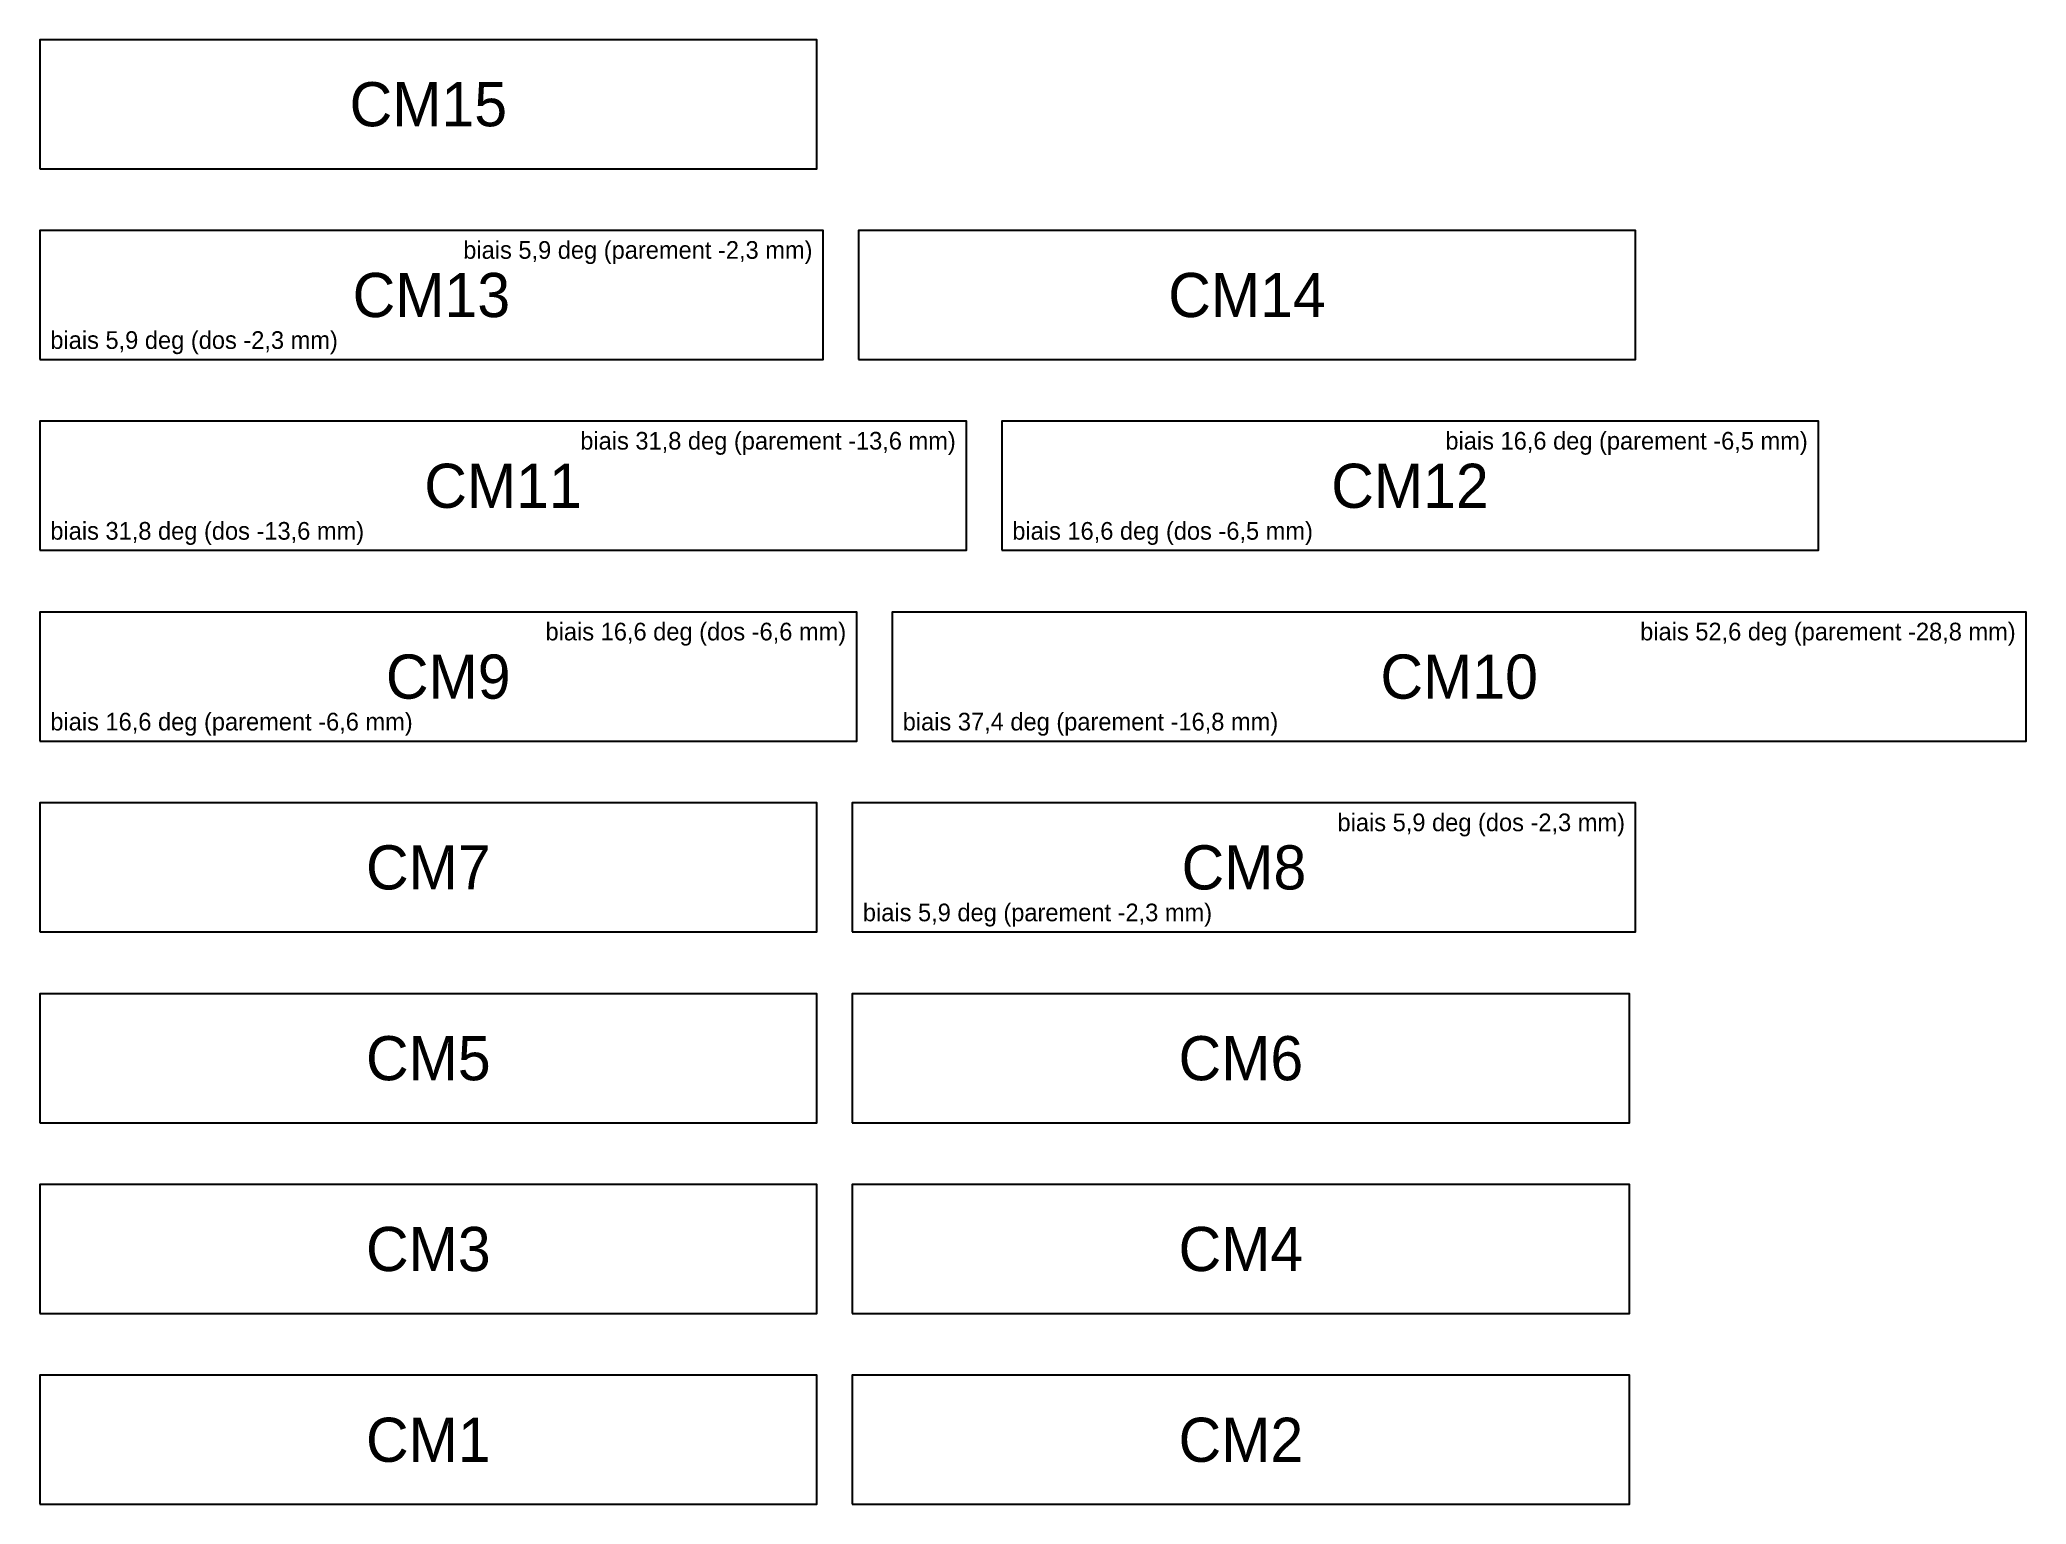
# Model space of a CAD drawing. Header units: millimetres. Extents: x 0 to 2249, y 0 to 1658.
import ezdxf
from ezdxf.enums import TextEntityAlignment as Align

# ---------------------------------------------------------------- set-up
doc = ezdxf.new("R2010")
doc.units = ezdxf.units.MM
doc.layers.add('DECOUPE', color=7, linetype='CONTINUOUS')
doc.layers.add('TEXTE', color=3, linetype='CONTINUOUS')

msp = doc.modelspace()

# ---------------------------------------------------------------- linework, layer by layer
at = {"layer": 'DECOUPE'}
for points in [[(0, 1512), (880, 1512), (880, 1658), (0, 1658)], [(0, 1296), (886.932, 1296), (886.932, 1442), (0, 1442)], [(926.932, 1296), (1806.932, 1296), (1806.932, 1442), (926.932, 1442)], [(0, 1080), (1049.162, 1080), (1049.162, 1226), (0, 1226)], [(1089.162, 1080), (2013.833, 1080), (2013.833, 1226), (1089.162, 1226)], [(0, 864), (925.088, 864), (925.088, 1010), (0, 1010)], [(965.088, 864), (2249.265, 864), (2249.265, 1010), (965.088, 1010)], [(0, 648), (880, 648), (880, 794), (0, 794)], [(920, 648), (1806.932, 648), (1806.932, 794), (920, 794)], [(0, 432), (880, 432), (880, 578), (0, 578)], [(920, 432), (1800, 432), (1800, 578), (920, 578)], [(0, 216), (880, 216), (880, 362), (0, 362)], [(920, 216), (1800, 216), (1800, 362), (920, 362)], [(0, 0), (880, 0), (880, 146), (0, 146)], [(920, 0), (1800, 0), (1800, 146), (920, 146)]]:
    msp.add_lwpolyline(points, close=True, dxfattribs=at)

# ---------------------------------------------------------------- texts
at = {"layer": 'TEXTE'}
for s, p in [('CM15', (440, 1585)), ('CM13', (443.466, 1369)), ('CM14', (1366.932, 1369)), ('CM11', (524.581, 1153)), ('CM12', (1551.497, 1153)), ('CM9', (462.544, 937)), ('CM10', (1607.176, 937)), ('CM7', (440, 721)), ('CM8', (1363.466, 721)), ('CM5', (440, 505)), ('CM6', (1360, 505)), ('CM3', (440, 289)), ('CM4', (1360, 289)), ('CM1', (440, 73)), ('CM2', (1360, 73))]:
    msp.add_text(s, height=50, dxfattribs=at).set_placement(p, align=Align.MIDDLE_CENTER)
for s, p in [('biais 5,9 deg (parement -2,3 mm)', (874.932, 1410)), ('biais 31,8 deg (parement -13,6 mm)', (1037.162, 1194)), ('biais 16,6 deg (parement -6,5 mm)', (2001.833, 1194)), ('biais 16,6 deg (dos -6,6 mm)', (913.088, 978)), ('biais 52,6 deg (parement -28,8 mm)', (2237.265, 978)), ('biais 5,9 deg (dos -2,3 mm)', (1794.932, 762))]:
    msp.add_text(s, height=20, dxfattribs=at).set_placement(p, align=Align.RIGHT)
for s, p in [('biais 5,9 deg (dos -2,3 mm)', (12, 1308)), ('biais 31,8 deg (dos -13,6 mm)', (12, 1092)), ('biais 16,6 deg (dos -6,5 mm)', (1101.162, 1092)), ('biais 16,6 deg (parement -6,6 mm)', (12, 876)), ('biais 37,4 deg (parement -16,8 mm)', (977.088, 876)), ('biais 5,9 deg (parement -2,3 mm)', (932, 660))]:
    msp.add_text(s, height=20, dxfattribs=at).set_placement(p)

doc.saveas('drawing.dxf')
